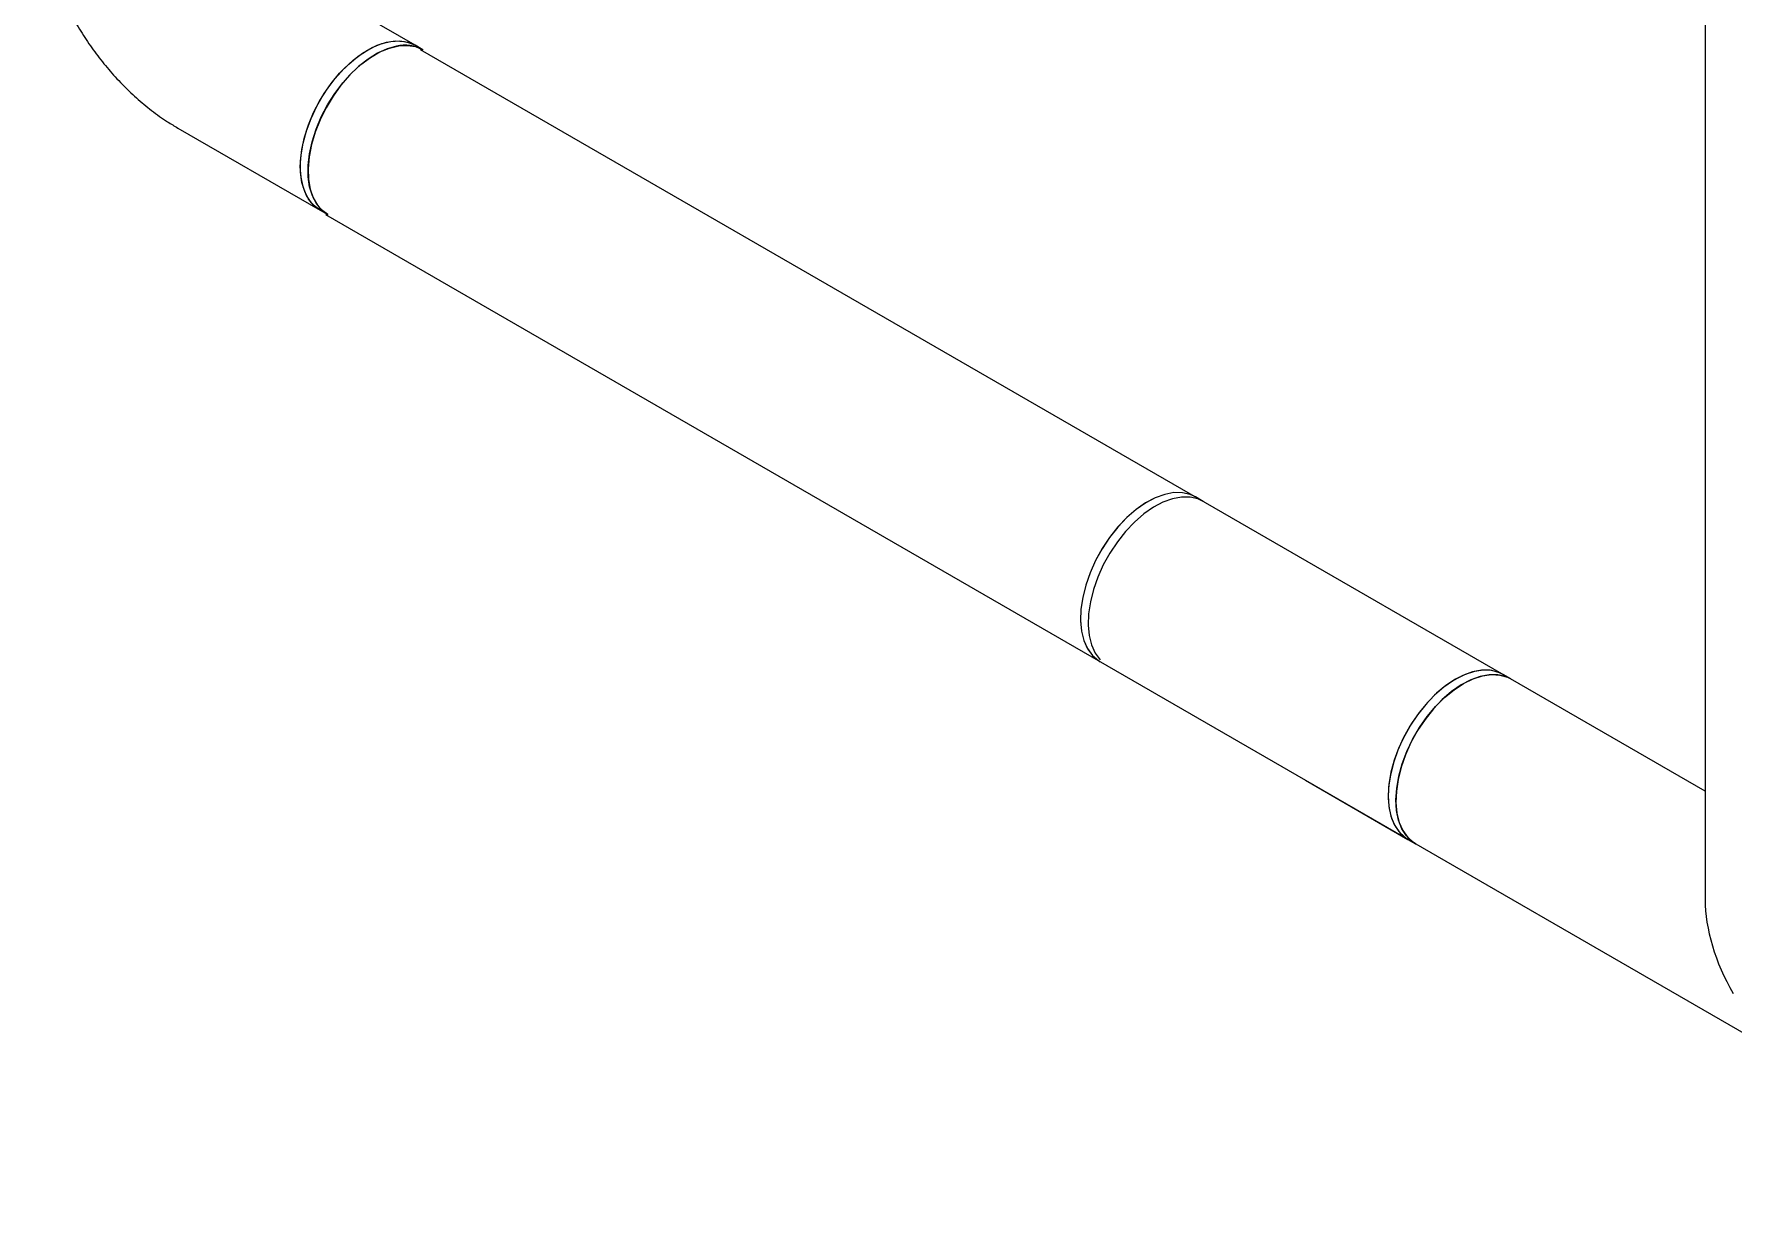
# Model space of a CAD drawing. Extents: x 0 to 3255, y 0 to 2385.
# Drawn here: x 2287 to 2599.3, y 1238.7 to 1456.9 of the extents above; entities that cross this region are included whole.
import ezdxf

# ---------------------------------------------------------------- set-up
doc = ezdxf.new("R2010")
doc.units = 0
doc.header["$LTSCALE"] = 10
doc.header["$MEASUREMENT"] = 0
doc.layers.get('0').update_dxf_attribs({"linetype": 'CONTINUOUS'})

msp = doc.modelspace()

# ---------------------------------------------------------------- linework, layer by layer
at = {"color": 7, "linetype": 'Continuous', "lineweight": 25}
for p, q in [((2357.12, 1454.85), (2330.96, 1469.95)), ((2594.19, 1466.55), (2594.19, 1297.81)), ((2358.54, 1454.03), (2357.12, 1454.85)), ((2594.19, 1317.74), (2358.11, 1454.03)), ((2313.47, 1439.64), (2339.63, 1424.54)), ((2339.63, 1424.54), (2341.04, 1423.73)), ((2340.62, 1423.73), (2520.75, 1319.74)), ((2501.93, 1371.01), (2500.51, 1371.82)), ((2558.48, 1338.36), (2557.07, 1339.18)), ((2520.75, 1319.74), (2539.57, 1308.87)), ((2520.75, 1319.74), (2661.11, 1238.71)), ((2539.57, 1308.87), (2540.99, 1308.06))]:
    msp.add_line(p, q, dxfattribs=at)
at = {"color": 7, "linetype": 'Continuous', "lineweight": 25, "flags": 128}
for points in [[(2336, 1432.55), (2336.13, 1434.66), (2336.5, 1436.87), (2337.12, 1439.13), (2337.97, 1441.41), (2339.02, 1443.65), (2340.27, 1445.81), (2341.69, 1447.85), (2343.23, 1449.72), (2344.89, 1451.39), (2346.61, 1452.82), (2348.37, 1453.98), (2350.13, 1454.85), (2351.86, 1455.41), (2353.51, 1455.66), (2355.06, 1455.57), (2356.48, 1455.17), (2357.12, 1454.85)], [(2337.5, 1440.22), (2338.45, 1442.49), (2339.6, 1444.7), (2340.93, 1446.81), (2342.41, 1448.77), (2344.02, 1450.55), (2345.71, 1452.1), (2347.45, 1453.41), (2349.22, 1454.43), (2350.97, 1455.16), (2352.66, 1455.57), (2354.27, 1455.66), (2355.76, 1455.42), (2357.1, 1454.86), (2357.12, 1454.85)], [(2353.68, 1454.68), (2351.97, 1454.2), (2350.21, 1453.4), (2348.45, 1452.31), (2346.71, 1450.94), (2345.04, 1449.33), (2343.46, 1447.5), (2342.01, 1445.5), (2340.72, 1443.37), (2339.62, 1441.14), (2338.72, 1438.87), (2338.05, 1436.59), (2337.61, 1434.37), (2337.42, 1432.23), (2337.49, 1430.23), (2337.8, 1428.41), (2338.36, 1426.8), (2339.16, 1425.44), (2340.16, 1424.34), (2341.04, 1423.73)], [(2338.91, 1439.41), (2339.86, 1441.67), (2341.01, 1443.88), (2342.34, 1445.99), (2343.83, 1447.95), (2345.43, 1449.73), (2347.12, 1451.29), (2348.87, 1452.59), (2350.63, 1453.62), (2352.38, 1454.34), (2354.08, 1454.75), (2355.68, 1454.84), (2357.17, 1454.6), (2358.51, 1454.04), (2358.54, 1454.03)], [(2339.63, 1424.54), (2338.49, 1425.39), (2337.53, 1426.55), (2336.8, 1427.98), (2336.29, 1429.64), (2336.04, 1431.51), (2336.03, 1433.54), (2336.28, 1435.7), (2336.77, 1437.95), (2337.5, 1440.22)], [(2341.04, 1423.73), (2339.91, 1424.58), (2338.95, 1425.74), (2338.21, 1427.16), (2337.71, 1428.82), (2337.45, 1430.69), (2337.45, 1432.73), (2337.69, 1434.89), (2338.18, 1437.13), (2338.91, 1439.41)], [(2339.63, 1424.54), (2339.02, 1424.94), (2337.97, 1425.96), (2337.12, 1427.26), (2336.5, 1428.82), (2336.13, 1430.59), (2336, 1432.55)], [(2500.51, 1371.82), (2499.56, 1372.27), (2498.11, 1372.6), (2496.53, 1372.61), (2494.86, 1372.29), (2493.12, 1371.66), (2491.36, 1370.72), (2489.6, 1369.49), (2487.89, 1368.01), (2486.26, 1366.29), (2484.74, 1364.38), (2483.36, 1362.31), (2482.16, 1360.12), (2481.14, 1357.87), (2480.35, 1355.59), (2479.79, 1353.33), (2479.47, 1351.14), (2479.4, 1349.07), (2479.58, 1347.15), (2480.01, 1345.42), (2480.68, 1343.92), (2481.58, 1342.68), (2482.68, 1341.73), (2483.02, 1341.52)], [(2500.51, 1371.82), (2499.57, 1372.26), (2498.12, 1372.6), (2496.55, 1372.61), (2494.88, 1372.29), (2493.14, 1371.66), (2491.38, 1370.73), (2489.62, 1369.5), (2487.91, 1368.02), (2486.27, 1366.31), (2484.75, 1364.39), (2483.37, 1362.33), (2482.17, 1360.14), (2481.15, 1357.89), (2480.36, 1355.61), (2479.79, 1353.35), (2479.47, 1351.16), (2479.4, 1349.09), (2479.58, 1347.16), (2480.01, 1345.43), (2480.68, 1343.93), (2481.57, 1342.69)], [(2501.93, 1371.01), (2500.98, 1371.45), (2499.54, 1371.78), (2497.96, 1371.79), (2496.29, 1371.48), (2494.55, 1370.85), (2492.79, 1369.91), (2491.03, 1368.69), (2489.32, 1367.2), (2487.69, 1365.49), (2486.17, 1363.58), (2484.79, 1361.51), (2483.58, 1359.33), (2482.57, 1357.07), (2481.77, 1354.79), (2481.2, 1352.54), (2480.88, 1350.35), (2480.81, 1348.27), (2480.99, 1346.35), (2481.42, 1344.62), (2482.09, 1343.12), (2482.99, 1341.88)], [(2481.57, 1342.69), (2482.67, 1341.73), (2483.02, 1341.52)], [(2557.07, 1339.18), (2556.42, 1339.5), (2555.01, 1339.9), (2553.46, 1339.99), (2551.8, 1339.74), (2550.08, 1339.18), (2548.32, 1338.31), (2546.56, 1337.15), (2544.83, 1335.72), (2543.18, 1334.05), (2541.63, 1332.18), (2540.22, 1330.14), (2538.97, 1327.98), (2537.91, 1325.74), (2537.07, 1323.46), (2536.45, 1321.2), (2536.07, 1318.99), (2535.95, 1316.88), (2536.07, 1314.92), (2536.45, 1313.15), (2537.07, 1311.59), (2537.91, 1310.29), (2538.97, 1309.27), (2539.57, 1308.87)], [(2557.07, 1339.18), (2556.12, 1339.61), (2554.68, 1339.95), (2553.1, 1339.96), (2551.43, 1339.65), (2549.69, 1339.02), (2547.93, 1338.08), (2546.17, 1336.86), (2544.46, 1335.37), (2542.83, 1333.66), (2541.31, 1331.75), (2539.93, 1329.68), (2538.72, 1327.49), (2537.71, 1325.24), (2536.91, 1322.96), (2536.35, 1320.7), (2536.02, 1318.51), (2535.95, 1316.44), (2536.13, 1314.51), (2536.56, 1312.79), (2537.23, 1311.28), (2538.13, 1310.04)], [(2558.48, 1338.36), (2557.54, 1338.8), (2556.09, 1339.13), (2554.52, 1339.14), (2552.84, 1338.83), (2551.11, 1338.2), (2549.34, 1337.26), (2547.59, 1336.04), (2545.88, 1334.56), (2544.24, 1332.84), (2542.72, 1330.93), (2541.34, 1328.86), (2540.13, 1326.68), (2539.12, 1324.42), (2538.32, 1322.15), (2537.76, 1319.89), (2537.44, 1317.7), (2537.37, 1315.62), (2537.55, 1313.7), (2537.98, 1311.97), (2538.65, 1310.47), (2539.54, 1309.23)], [(2539.36, 1325.01), (2540.43, 1327.25), (2541.68, 1329.41), (2543.1, 1331.44), (2544.65, 1333.3), (2546.31, 1334.96), (2548.04, 1336.38), (2549.8, 1337.53), (2551.56, 1338.39), (2553.28, 1338.94), (2554.93, 1339.17), (2556.48, 1339.08), (2557.88, 1338.66), (2558.48, 1338.36)], [(2540.99, 1308.06), (2540.34, 1308.49), (2539.29, 1309.52), (2538.45, 1310.83), (2537.84, 1312.39), (2537.48, 1314.18), (2537.36, 1316.14), (2537.5, 1318.25), (2537.88, 1320.47), (2538.51, 1322.73), (2539.36, 1325.01)], [(2538.13, 1310.04), (2539.23, 1309.09), (2539.57, 1308.87)], [(2539.54, 1309.23), (2540.64, 1308.27), (2540.99, 1308.06)]]:
    msp.add_lwpolyline(points, dxfattribs=at)
at = {"color": 7, "linetype": 'Continuous', "lineweight": 25}
msp.add_arc((2355.26, 1448.06), 6.81, 61.238, 103.3869, dxfattribs=at)
msp.add_ellipse((2611.69, 1287.7), major_axis=(-12.37, 21.43), ratio=0.577335, start_param=0.785358, end_param=1.570756, dxfattribs=at)
msp.add_open_spline([(2287.05, 1485.4), (2287.06, 1484.71), (2287.09, 1482.87), (2287.37, 1479.85), (2287.94, 1476.36), (2288.78, 1472.87), (2289.86, 1469.4), (2291.17, 1465.99), (2292.7, 1462.65), (2294.43, 1459.4), (2296.36, 1456.26), (2298.47, 1453.25), (2300.76, 1450.38), (2303.23, 1447.67), (2305.86, 1445.14), (2308.65, 1442.82), (2311.21, 1441), (2312.85, 1440.01), (2313.47, 1439.64)], degree=3, knots=[0, 0, 0, 0, 0.0396728, 0.1049345, 0.1703802, 0.2359306, 0.3013223, 0.3664745, 0.4314184, 0.4962555, 0.561127, 0.62617, 0.6915234, 0.7573527, 0.8238007, 0.8909549, 0.9587937, 1, 1, 1, 1], dxfattribs=at)

doc.saveas('drawing.dxf')
